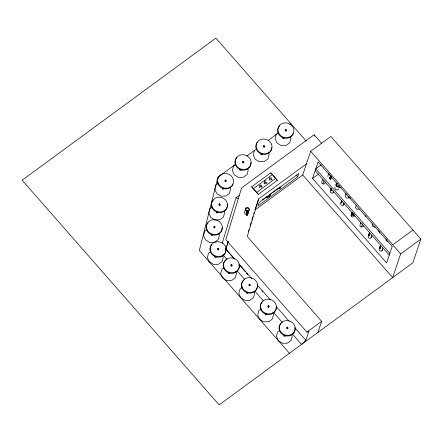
<?xml version="1.0" encoding="UTF-8"?>
<svg xmlns="http://www.w3.org/2000/svg" width="443" height="443" viewBox="0 0 443 443"><rect width="100%" height="100%" fill="white"/><g stroke="black" fill="none" stroke-linecap="round" stroke-linejoin="round"><path stroke-width="0.66" d="M325.195 182.067L325.168 183.081L324.498 183.845L323.445 184.078L322.41 183.679L321.79 182.809L321.823 181.796L322.703 179.177M246.817 213.061L246.74 214.473L246.939 213.88M330.312 177.743L330.362 176.801M372.463 223.909L372.286 226.008L374.163 227.309L375.199 226.91M386.191 238.932L386.058 240.505L387.935 241.806M247.128 212.275L247.26 211.865L248.058 211.97L247.15 212.059M247.26 211.865L246.563 215.658M247.842 211.798L247.139 215.68M248.058 211.97L247.51 215.099L247.598 213.437L246.668 213.681L246.458 213.349L246.369 215.054L246.923 211.959L248.041 212.114L247.709 212.142M330.484 177.621L330.694 175.805M330.727 176.314L330.107 179.404L330.002 177.089L329.913 178.8L330.467 175.705L330.799 175.677M331.286 176.386L330.683 179.426M331.464 176.929L331.054 178.839M351.194 214.528L350.994 215.519L351.465 216.461L352.429 216.998L353.514 216.926L354.311 216.273L354.516 215.281M351.797 212.74L351.559 213.842L352.03 214.783L352.993 215.32L354.079 215.248M254.409 150.476L253.258 154.823L255.124 159.12L259.305 161.723L264.194 161.64L267.932 158.899L269.089 154.546L268.286 152.708M330.999 188.807L330.7 189.897L331.115 190.855L331.597 189.438L331.176 188.474M333.673 191.509L333.418 192.478L332.582 193.093L331.486 193.109L330.556 192.528L330.135 191.57L330.81 190.291M340.75 202.894L340.495 203.869L340.911 204.827L341.846 205.414L342.937 205.391L343.774 204.777L344.034 203.808M369.445 232.653L369.191 233.622L369.606 234.585L369.13 236.003L368.709 235.039L368.969 234.07L369.805 233.455M371.688 236.656L371.428 237.625L370.592 238.24L369.501 238.256L368.565 237.675L368.15 236.717L368.825 235.438M379.33 248.601L379.07 249.575L379.49 250.533L380.421 251.115L381.517 251.098L382.353 250.483L382.608 249.514M379.933 246.812L379.634 247.903L380.05 248.861L380.526 247.443L380.111 246.48M222.203 243.262L235.975 197.866L239.32 195.413M226.041 248.39L228.045 241.784M248.29 231.805L248.888 229.834M250.085 225.891L251.081 222.607M251.879 219.977L252.875 216.693M253.651 214.135L254.182 212.38M306.44 163.866L258.634 198.929L247.244 236.468L321.651 321.33L317.913 332.444M234.386 258.989L225.841 249.055L228.427 241.369M253.324 188.69L272.439 174.492L277.318 180.384L258.286 194.344L251.668 186.802L270.706 172.842L272.362 174.725M256.63 192.461L275.745 178.263M258.634 198.929L254.891 210.043L302.702 174.979L310.676 151.279L330.871 136.466L420.85 239.093L412.876 262.793L219.141 404.885L22.15 180.207L215.885 38.115L306.285 141.223M262.361 199.887L266.581 196.797L266.78 196.205M266.581 196.797L267.411 197.75L267.611 197.157L270.202 195.258L269.372 194.305M270.202 195.258L270.003 195.85L267.411 197.75M279.782 186.796L280.552 187.671L280.353 188.258L277.119 189.067L272.882 192.179M297.674 176.818L298.809 173.451L259.044 202.612L257.915 205.978L297.674 176.818L296.046 174.963M312.531 178.418L318.091 161.9L392.193 246.419L386.634 262.937L312.531 178.418L318.534 174.016M322.925 183.878L324.043 180.567M327.742 176.386L328.689 173.562L329.431 174.404M332.998 192.788L333.557 191.132M341.171 202.589L341.774 200.795L341.055 202.196L341.475 203.154L341.952 201.737L341.536 200.779M345.828 193.624L345.064 195.889L346.049 197.849L348.325 198.137L349.294 196.886M343.358 205.087L344.1 202.877M292.491 334.061L301.578 344.421L305.869 340.329L308.887 331.347L306.91 332.145L225.858 239.696L241.557 187.943L314.087 134.744L321.707 143.432M351.227 215.99L352.346 212.679M354.223 213.969L353.824 215.154L353.032 215.204L352.069 214.667L351.598 213.725M360.785 222.602L360.464 223.549L360.884 222.635M361.532 226.999L362.645 223.687M371.012 237.93L371.937 235.172M379.23 232.304L379.535 231.401M379.291 232.94L379.69 231.767M379.745 248.296L380.31 246.624M381.932 250.793L382.863 248.036M420.85 239.093L400.655 253.905L392.681 277.606L302.702 174.979M244.962 210.691L244.198 212.64L245.677 214.329L247.925 214.069L248.689 212.114M356.205 205.69L355.441 207.64L356.925 209.329L359.173 209.063M360.32 224.308L359.899 225.221L360.153 226.223L360.99 226.927L362.081 227.071L363.016 226.589L363.437 225.675M259.21 186.575L259 186.935L259.543 187.555L259.975 187.45L260.041 186.68M264.194 182.92L264.122 183.69L264.526 183.9L265.163 183.435L265.025 183.025M269.073 179.448L269.51 180.246L269.942 180.14L270.008 179.371M261.082 186.298L261.021 187.04L261.863 187.118L262.068 186.763L261.514 186.182M266.049 182.627L265.988 183.363L266.83 183.446L267.035 183.092L266.481 182.51M259.493 185.595L260.013 186.154L260.65 185.689M269.565 178.114L269.372 178.429L269.986 178.839L270.623 178.374M222.441 187.865L222.198 188.784L222.547 189.189L223.582 189.167L223.87 188.757M240.006 169.099L239.763 170.018L240.117 170.422L241.153 170.405L241.396 169.486M216.422 211.593L216.178 212.513L216.533 212.917L217.568 212.9L217.812 211.981M282.734 137.258L282.49 138.177L282.844 138.581L283.88 138.565L284.162 138.15M215.005 256.12L214.761 257.04L215.115 257.444L216.151 257.427L216.394 256.508M228.311 272.29L228.067 273.209L228.953 273.757L229.457 273.591L229.701 272.672M284.107 334.986L283.863 335.905L284.749 336.453L285.253 336.287L285.497 335.368M264.493 181.912L264.781 181.702L264.388 182.09L265.003 182.494L265.639 182.029L265.462 181.73M278.387 132.739L276.255 134.307L275.097 138.659L276.969 142.951L281.15 145.553L286.04 145.47L289.777 142.729L290.929 138.382L290.132 136.538M235.737 164.17L217.901 177.25L199.328 250.511L289.462 353.309M246.884 155.991L256.918 148.638M268.065 140.459L278.658 132.69M289.805 124.516L290.918 123.697M235.659 164.58L233.527 166.147L232.37 170.5L234.242 174.797L238.423 177.399L243.312 177.311L247.05 174.57L248.202 170.223L247.404 168.379M218.094 183.347L215.957 184.914L214.805 189.261L216.671 193.558L220.852 196.16L225.747 196.072L229.48 193.336L230.637 188.984L229.834 187.145M212.081 207.075L209.943 208.642L208.791 212.989L210.658 217.286L214.838 219.889L219.728 219.806L223.466 217.064L224.618 212.712L223.82 210.874M206.875 229.624L204.744 231.191L203.586 235.543L205.458 239.84L209.639 242.443L214.528 242.354L218.266 239.613L219.418 235.266L218.615 233.422M269.698 194.51L271.819 192.954M321.208 164.84L315.754 168.844L389.857 253.363M210.658 251.602L208.526 253.169L207.368 257.516L209.24 261.813L213.421 264.416L218.31 264.333L222.048 261.591L223.2 257.239L222.403 255.401M337.057 183.319L335.75 184.277L336.165 186.376L338.319 187.201L339.62 186.243M337.588 183.491L336.254 184.471L336.569 186.077L338.219 186.708L339.548 185.733M223.964 267.771L221.832 269.333L220.675 273.685L222.547 277.982L226.727 280.585L231.617 280.497L235.355 277.755L236.507 273.409L235.709 271.565M339.105 188.751L337.367 190.025L335.213 189.205L334.797 187.101M341.315 201.222L341.73 200.917M242.149 287.562L240.012 289.129L238.86 293.476L240.726 297.774L244.907 300.376L249.797 300.293L253.534 297.552L254.692 293.205L254.155 291.976M260.966 309.026L258.828 310.593L257.676 314.94L259.543 319.237L263.723 321.839L268.613 321.756L272.351 319.015L273.508 314.663L272.705 312.824M369.866 232.342L369.146 233.743L369.451 234.441L369.058 235.626L368.753 234.923L369.008 233.948L369.844 233.339M380.786 245.2L380.072 246.601L380.376 247.299L379.978 248.484L379.673 247.781M380.327 245.627L380.747 245.322M379.889 246.928L380.349 246.502M392.719 244.852L412.909 230.039M279.76 330.467L277.623 332.029L276.471 336.381L278.342 340.678L282.518 343.281L287.413 343.192L291.151 340.451L292.302 336.104L291.5 334.26M306.91 332.145L321.651 321.33M330.805 175.611L330.672 176.015M285.818 129.428L285.032 130.009L285.425 130.918L285.956 131.062L286.46 130.895L286.704 129.976L285.818 129.428L285.956 131.062M263.978 145.597L263.474 145.758L263.225 146.677L264.111 147.231L264.903 146.65L264.859 146.146L263.978 145.597L264.111 147.231M243.091 161.269L242.304 161.85L242.343 162.354L243.229 162.902L243.733 162.736L243.977 161.817L243.091 161.269L243.229 162.902M225.526 180.03L225.022 180.196L224.778 181.115L225.127 181.519L226.163 181.503L226.406 180.583L226.052 180.179L225.526 180.03L225.659 181.669M219.506 203.763L218.72 204.339L219.113 205.247L219.645 205.397L220.149 205.231L220.392 204.312L219.506 203.763L219.645 205.397M214.307 226.312L213.515 226.894L213.914 227.802L214.445 227.946L214.949 227.78L215.193 226.86L214.307 226.312L214.445 227.946M218.089 248.29L217.303 248.866L217.696 249.774L218.227 249.924L218.731 249.758L218.975 248.839L218.089 248.29L218.227 249.924M231.396 264.454L230.609 265.036L231.002 265.944L231.534 266.088L232.038 265.927L232.282 265.008L231.396 264.454L231.534 266.088M249.581 284.251L248.789 284.832L248.833 285.336L249.714 285.885L250.217 285.718L250.461 284.799L249.581 284.251L249.714 285.885M268.397 305.714L267.893 305.875L267.65 306.794L268.53 307.348L269.034 307.182L269.278 306.263L268.923 305.858L268.397 305.714L268.53 307.348M287.191 327.15L286.399 327.731L286.798 328.64L287.828 328.623L288.116 328.208L287.723 327.299L287.191 327.15L287.324 328.784M271.249 178.906L270.828 179.321L271.376 179.897L271.808 179.786L271.869 179.044M277.966 188.314L280.552 187.671M245.522 210.458L247.244 210.259L247.997 211.117M341.149 187.428L339.139 187.472L340.794 187.489M364.866 215.924L366.034 216.217M235.975 197.866L238.423 198.68M336.846 185.689L338.496 186.32M353.47 213.903L352.506 213.365L352.035 212.424M353.431 214.024L352.467 213.487L351.997 212.54M350.723 198.525L348.791 196.869L350.252 198.198M265.628 180.556L266.105 181.021M251.668 186.802L258.286 194.344M310.676 151.279L400.655 253.905M315.156 170.616L389.259 255.135M270.706 172.842L271.531 173.783M272.772 175.201L277.318 180.384M225.841 249.055L234.48 258.906M239.026 264.094L251.757 278.614M257.211 284.838L270.402 299.878M276.31 306.622L289.041 321.142M294.955 327.881L305.869 340.329M222.99 254.786L227.076 259.448M237.071 270.845L244.796 279.655M254.786 291.057L263.419 300.897M273.414 312.298L282.501 322.659M238.882 264.216L245.178 271.531M246.529 273.104L247.875 274.671M261.819 290.879L262.721 291.92M271.376 177.726L271.686 178.241M261.42 185.047L261.735 185.567M314.087 134.744L314.907 136.283M378.305 230.111L379.042 231.578M346.509 194.04L346.996 195.025M341.492 200.895L341.802 201.598L341.403 202.778L341.099 202.074M331.137 188.596L331.442 189.294L331.043 190.479L330.738 189.776M262.278 153.815L262.034 154.734L261.531 154.895L260.65 154.347L260.606 153.843M266.697 313.932L266.741 314.436L265.95 315.012L265.418 314.868L265.025 313.96M247.881 292.469L247.637 293.388L247.133 293.554L246.601 293.404L246.208 292.496M212.612 234.53L212.369 235.449L211.865 235.615L211.333 235.466L210.94 234.557M269.593 177.538A1.346 0.476 53.7 0 1 269.571 177.372M270.335 177.399A1.479 0.521 53.7 0 1 270.485 177.538M264.587 181.032A1.346 0.476 53.7 0 1 264.604 180.905M259.875 185.512A1.346 0.476 53.7 0 1 259.753 185.285M260.506 184.875A1.479 0.521 53.7 0 1 260.656 185.036M227.231 204.406A8.074 7.332 18.6 0 1 217.175 212.263A8.074 7.332 18.6 0 1 213.354 200.031M271.814 147.558A8.074 7.332 18.6 0 1 262.699 154.358A8.074 7.332 18.6 0 1 256.115 144.667M256.336 144.058A8.074 7.332 18.6 0 1 257.377 142.353M294.911 327.792A8.074 7.332 18.6 0 1 284.855 335.65A8.074 7.332 18.6 0 1 281.039 323.423M233.062 183.95A8.074 7.332 18.6 0 1 221.843 187.987A8.074 7.332 18.6 0 1 218.925 176.79M239.115 265.097A8.074 7.332 18.6 0 1 233.893 273.076A8.074 7.332 18.6 0 1 224.23 269.145A8.074 7.332 18.6 0 1 226.279 259.875M225.808 248.933A8.074 7.332 18.6 0 1 215.758 256.79A8.074 7.332 18.6 0 1 211.937 244.564M250.904 162.564A8.074 7.332 18.6 0 1 240.422 169.658A8.074 7.332 18.6 0 1 236.939 157.542M222.12 227.608A8.074 7.332 18.6 0 1 211.632 234.701A8.074 7.332 18.6 0 1 208.155 222.585M276.233 307.675A8.074 7.332 18.6 0 1 265.379 313.971A8.074 7.332 18.6 0 1 262.239 301.982M257.3 284.893A8.074 7.332 18.6 0 1 247.244 292.751A8.074 7.332 18.6 0 1 243.423 280.524M293.36 133.349A8.074 7.332 18.6 0 1 281.826 137.214A8.074 7.332 18.6 0 1 279.666 125.701M245.915 207.867L245.145 209.816L246.629 211.505L248.877 211.239L249.642 209.29L248.158 207.601L245.915 207.867M246.258 208.26L245.677 209.755L246.806 211.045L248.529 210.846L249.116 209.351L247.98 208.06L246.258 208.26M211.992 206.521A8.074 7.332 18.6 0 0 225.57 209.805A8.074 7.332 18.6 0 0 221.168 197.412A8.074 7.332 18.6 0 0 211.992 206.521M256.458 148.355A8.074 7.332 18.6 0 0 270.036 151.639A8.074 7.332 18.6 0 0 265.634 139.246A8.074 7.332 18.6 0 0 256.458 148.355M279.671 329.913A8.074 7.332 18.6 0 0 293.255 333.191A8.074 7.332 18.6 0 0 288.853 320.804A8.074 7.332 18.6 0 0 279.671 329.913M218.006 182.793A8.074 7.332 18.6 0 0 231.584 186.071A8.074 7.332 18.6 0 0 227.187 173.684A8.074 7.332 18.6 0 0 218.006 182.793M223.876 267.218A8.074 7.332 18.6 0 0 237.459 270.496A8.074 7.332 18.6 0 0 233.057 258.108A8.074 7.332 18.6 0 0 223.876 267.218M210.575 251.048A8.074 7.332 18.6 0 0 224.152 254.332A8.074 7.332 18.6 0 0 219.75 241.939A8.074 7.332 18.6 0 0 210.575 251.048M235.571 164.026A8.074 7.332 18.6 0 0 249.154 167.31A8.074 7.332 18.6 0 0 244.752 154.923A8.074 7.332 18.6 0 0 235.571 164.026M206.787 229.07A8.074 7.332 18.6 0 0 220.37 232.353A8.074 7.332 18.6 0 0 215.968 219.966A8.074 7.332 18.6 0 0 206.787 229.07M260.877 308.472A8.074 7.332 18.6 0 0 274.455 311.756A8.074 7.332 18.6 0 0 270.053 299.363A8.074 7.332 18.6 0 0 260.877 308.472M242.061 287.009A8.074 7.332 18.6 0 0 255.639 290.292A8.074 7.332 18.6 0 0 251.236 277.899A8.074 7.332 18.6 0 0 242.061 287.009M278.304 132.186A8.074 7.332 18.6 0 0 291.882 135.469A8.074 7.332 18.6 0 0 287.479 123.082A8.074 7.332 18.6 0 0 278.304 132.186"/></g></svg>
